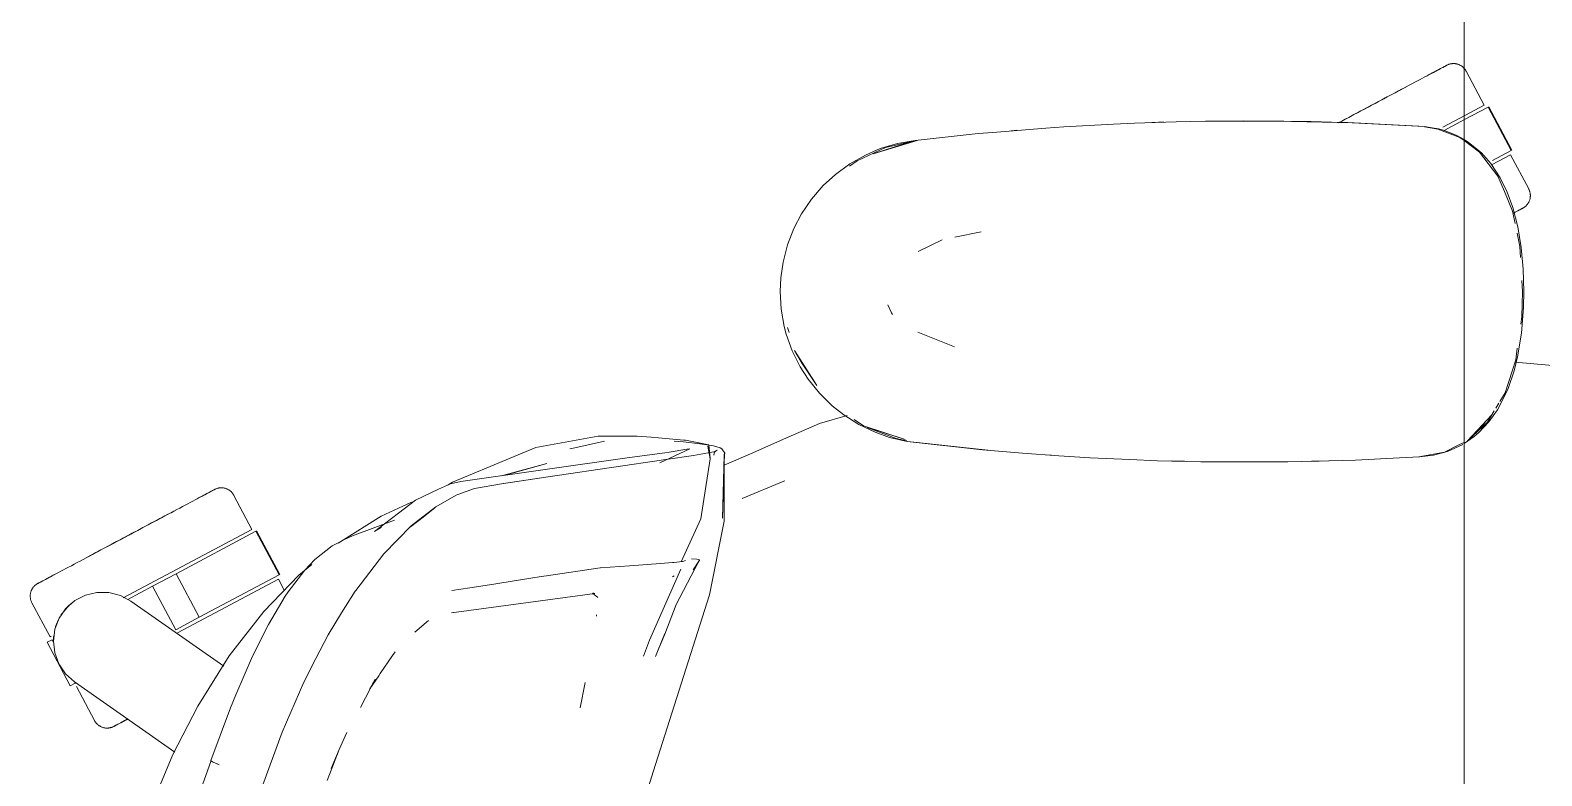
# Model space of a CAD drawing. Header units: millimetres. Extents: x 155927 to 326028, y -36033 to 97293.
# Drawn here: x 185319.3 to 185748.8, y 11589.8 to 11801.7 of the extents above; entities that cross this region are included whole.
import ezdxf

# ---------------------------------------------------------------- set-up
doc = ezdxf.new("R2010")
doc.units = ezdxf.units.MM
doc.header["$MEASUREMENT"] = 0
doc.layers.add('G-IMPT', color=8, linetype='CONTINUOUS', lineweight=9)
doc.layers.add('I-FURN', color=8, linetype='CONTINUOUS', lineweight=9)

msp = doc.modelspace()

# ---------------------------------------------------------------- linework, layer by layer
at = {"layer": 'G-IMPT'}
for p, q in [((185607.87, 11773.86), (185592.81, 11772.62)), ((185599.68, 11773.21), (185598.01, 11773.04)), ((185607.87, 11773.86), (185612.95, 11774.19)), ((185612.95, 11774.19), (185627.09, 11775)), ((185633.12, 11775.25), (185627.09, 11775)), ((185633.12, 11775.25), (185644.88, 11775.64)), ((185638, 11775.39), (185639.94, 11775.5)), ((185639.94, 11775.5), (185641.43, 11775.52)), ((185653.29, 11775.81), (185644.88, 11775.64)), ((185653.29, 11775.81), (185664.09, 11775.9)), ((185653.29, 11775.81), (185673.48, 11775.85)), ((185653.29, 11775.81), (185683.31, 11775.69)), ((185683.31, 11775.69), (185664.09, 11775.9)), ((185673.48, 11775.85), (185683.31, 11775.69)), ((185673.48, 11775.85), (185694.88, 11775.35)), ((185673.48, 11775.85), (185693.67, 11775.39)), ((185673.48, 11775.81), (185675.52, 11775.83)), ((185675.52, 11775.83), (185677.43, 11775.76)), ((185683.31, 11775.69), (185694.88, 11775.35)), ((185694.88, 11775.35), (185693.67, 11775.39)), ((185693.67, 11775.39), (185715.45, 11774.3)), ((185693.67, 11775.39), (185713.84, 11774.41)), ((185694.88, 11775.35), (185715.45, 11774.3)), ((185715.45, 11774.3), (185713.84, 11774.41)), ((185715.45, 11774.3), (185717.1, 11774.05)), ((185719.31, 11773.58), (185715.47, 11774.17)), ((185719.49, 11773.6), (185717.1, 11774.05)), ((185719.31, 11773.58), (185725.51, 11771.17)), ((185719.49, 11773.6), (185720.84, 11773.24)), ((185724.48, 11771.84), (185720.84, 11773.24)), ((185571.27, 11770.36), (185558.8, 11766.53)), ((185558.8, 11766.53), (185567.95, 11769.45)), ((185560.85, 11768), (185565.71, 11769.47)), ((185562.3, 11768.32), (185570.7, 11770.24)), ((185570.75, 11770.36), (185565.71, 11769.47)), ((185571.27, 11770.36), (185567.95, 11769.45)), ((185588.68, 11772.27), (185570.75, 11770.36)), ((185592.81, 11772.62), (185588.68, 11772.27)), ((185724.48, 11771.84), (185726.72, 11770.57)), ((185725.51, 11771.17), (185726.72, 11770.28)), ((185726.72, 11770.57), (185727.91, 11769.88)), ((185726.72, 11770.28), (185731.13, 11767.01)), ((185727.91, 11769.88), (185731.65, 11766.81)), ((185552.12, 11762.99), (185554.23, 11764.58)), ((185556.61, 11766.19), (185552.17, 11763.68)), ((185562.3, 11768.32), (185554.23, 11764.58)), ((185556.61, 11766.19), (185560.85, 11768)), ((185731.13, 11767.01), (185736.35, 11760.22)), ((185734.32, 11763.77), (185731.65, 11766.81)), ((185548.08, 11760.68), (185544.65, 11757.52)), ((185548.08, 11760.68), (185552.17, 11763.68)), ((185736.97, 11759.72), (185734.32, 11763.77)), ((185736.35, 11760.22), (185738.19, 11755.82)), ((185541.32, 11753.68), (185544.65, 11757.52)), ((185736.97, 11759.72), (185738.96, 11755.65)), ((185538.49, 11749.52), (185541.32, 11753.68)), ((185740.52, 11750.2), (185738.19, 11755.82)), ((185740.54, 11751.31), (185738.96, 11755.65)), ((185538.49, 11749.52), (185536.3, 11745.35)), ((185740.52, 11750.2), (185741.23, 11746.74)), ((185740.54, 11751.31), (185741.97, 11745.83)), ((185536.3, 11745.35), (185534.47, 11740.64)), ((185589.47, 11744.4), (185582.03, 11742.82)), ((185741.79, 11743.99), (185742.56, 11740.24)), ((185742.97, 11739.9), (185741.97, 11745.83)), ((185533.21, 11735.77), (185534.47, 11740.64)), ((185571.64, 11738.79), (185578.42, 11742.06)), ((185742.56, 11740.24), (185742.75, 11737.03)), ((185742.97, 11739.9), (185743.54, 11733.75)), ((185533.21, 11735.77), (185532.56, 11731.26)), ((185532.39, 11727.41), (185532.56, 11731.26)), ((185743.15, 11730.52), (185743.34, 11727.41)), ((185743.72, 11727.41), (185743.54, 11733.75)), ((185532.39, 11727.41), (185532.69, 11722.37)), ((185743.11, 11720.25), (185743.34, 11727.41)), ((185743.63, 11722.91), (185743.72, 11727.41)), ((185532.69, 11722.37), (185533.56, 11717.42)), ((185563, 11723.59), (185564.02, 11721.36)), ((185743.63, 11722.91), (185743.05, 11715.59)), ((185533.56, 11717.42), (185534.13, 11715.3)), ((185564.02, 11721.36), (185564.32, 11720.91)), ((185743.11, 11720.25), (185742.81, 11718.08)), ((185535.84, 11710.52), (185534.13, 11715.3)), ((185534.93, 11715.73), (185534.5, 11717.15)), ((185581.97, 11711.69), (185571.54, 11715.84)), ((185741.94, 11708.83), (185743.05, 11715.59)), ((185535.84, 11710.52), (185538.08, 11706.01)), ((185536.49, 11710.62), (185538.65, 11706.94)), ((185536.49, 11710.62), (185542.81, 11700.67)), ((185740.96, 11704.9), (185741.94, 11708.83)), ((185741.85, 11711.28), (185741.39, 11707.99)), ((185538.08, 11706.01), (185540.35, 11702.47)), ((185538.65, 11706.94), (185542.81, 11700.67)), ((185741.39, 11707.99), (185738.36, 11698.6)), ((185740.96, 11704.9), (185739.22, 11699.82)), ((185741.25, 11707.37), (185757.13, 11705.92)), ((185543.54, 11698.49), (185540.35, 11702.47)), ((185543.54, 11698.49), (185547.14, 11694.94)), ((185738.36, 11698.6), (185736.89, 11696.14)), ((185739.22, 11699.82), (185737.01, 11695.18)), ((185543.61, 11689.88), (185551.44, 11692.13)), ((185547.14, 11694.94), (185550.45, 11692.32)), ((185554.77, 11689.59), (185550.45, 11692.32)), ((185734.59, 11692.38), (185727.69, 11684.99)), ((185734.59, 11692.38), (185733.31, 11690.91)), ((185735.28, 11693.45), (185733.39, 11690.29)), ((185733.76, 11690.35), (185736.21, 11693.8)), ((185736.61, 11695.68), (185735.75, 11694.24)), ((185737.01, 11695.18), (185736.21, 11693.8)), ((185543.61, 11689.88), (185532.49, 11685.02)), ((185556.1, 11689.2), (185553.45, 11690.99)), ((185554.77, 11689.59), (185559.36, 11687.4)), ((185556.1, 11689.2), (185558.8, 11688.29)), ((185556.1, 11689.2), (185567.95, 11685.38)), ((185565.32, 11685.59), (185557.14, 11688.79)), ((185558.8, 11688.29), (185567.95, 11685.38)), ((185559.36, 11687.4), (185563.49, 11685.95)), ((185733.39, 11690.29), (185727.69, 11684.99)), ((185727.69, 11684.99), (185730.1, 11687.22)), ((185730.9, 11687.3), (185729.58, 11686.17)), ((185732.68, 11690.19), (185730.1, 11687.22)), ((185730.9, 11687.3), (185733.76, 11690.35)), ((185462.93, 11683.05), (185459.07, 11681.46)), ((185480.63, 11686.29), (185462.93, 11683.05)), ((185473.18, 11682.83), (185472.61, 11682.68)), ((185482.49, 11684.88), (185473.18, 11682.83)), ((185480.63, 11686.29), (185487.59, 11686.31)), ((185491.76, 11686.32), (185487.59, 11686.31)), ((185495.72, 11685.97), (185491.76, 11686.32)), ((185495.72, 11685.97), (185505.04, 11685.17)), ((185504.88, 11684.65), (185502.28, 11684.86)), ((185504.88, 11684.65), (185509.56, 11684.13)), ((185505.04, 11685.17), (185505.51, 11685.13)), ((185509.76, 11684.32), (185505.51, 11685.13)), ((185510.18, 11684.06), (185509.56, 11684.13)), ((185509.76, 11684.32), (185512.09, 11683.87)), ((185510.18, 11684.06), (185513.45, 11683.52)), ((185511.85, 11683.46), (185512.47, 11679.92)), ((185511.85, 11683.46), (185512.54, 11679.88)), ((185512.47, 11679.92), (185512.09, 11683.87)), ((185513.45, 11683.52), (185515.32, 11682.97)), ((185515.85, 11682.65), (185515.32, 11682.97)), ((185532.49, 11685.02), (185524.66, 11681.6)), ((185568.45, 11684.8), (185563.49, 11685.95)), ((185568.37, 11685.01), (185565.32, 11685.59)), ((185568.45, 11684.8), (185591.4, 11682.34)), ((185568.45, 11684.8), (185571.27, 11684.46)), ((185568.45, 11684.8), (185589.89, 11682.44)), ((185591.4, 11682.34), (185571.27, 11684.46)), ((185725.45, 11683.89), (185721.19, 11681.78)), ((185726.36, 11683.97), (185722.03, 11681.98)), ((185725.45, 11683.89), (185726.72, 11684.51)), ((185726.72, 11684.21), (185729.58, 11686.17)), ((185439.25, 11673.27), (185455.71, 11680.07)), ((185488.9, 11680.1), (185441.69, 11673.43)), ((185466.11, 11678.56), (185453.16, 11675.05)), ((185466.11, 11678.56), (185454.22, 11675.2)), ((185455.71, 11680.07), (185459.07, 11681.46)), ((185468.99, 11675.16), (185499.87, 11679.71)), ((185488.9, 11680.1), (185499.57, 11681.54)), ((185498.19, 11678.67), (185506.75, 11682.73)), ((185500.87, 11681.76), (185499.57, 11681.54)), ((185499.87, 11679.71), (185507.72, 11680.83)), ((185505.89, 11682.59), (185500.87, 11681.76)), ((185506.75, 11682.73), (185505.89, 11682.59)), ((185513.99, 11681.93), (185507.72, 11680.83)), ((185509.82, 11662.84), (185512.54, 11679.88)), ((185513.37, 11681.77), (185514.47, 11682.32)), ((185513.37, 11681.77), (185513.99, 11681.93)), ((185513.64, 11681.39), (185513.57, 11680.89)), ((185513.64, 11681.39), (185513.96, 11681.93)), ((185513.96, 11681.93), (185514.47, 11682.32)), ((185515.85, 11682.65), (185516.23, 11682.16)), ((185516.01, 11663.02), (185516.59, 11681.47)), ((185516.01, 11663.02), (185516.49, 11681)), ((185516.62, 11681.58), (185516.23, 11682.16)), ((185516.62, 11681.58), (185516.43, 11680.72)), ((185516.43, 11680.72), (185516.46, 11680.83)), ((185516.45, 11662.13), (185516.49, 11681)), ((185516.49, 11681), (185516.46, 11680.83)), ((185524.66, 11681.6), (185516.49, 11678.03)), ((185516.59, 11681.47), (185516.49, 11681)), ((185589.89, 11682.44), (185601.28, 11681.46)), ((185611.57, 11680.73), (185601.28, 11681.46)), ((185609.53, 11680.87), (185608.11, 11681)), ((185611.57, 11680.73), (185620.44, 11680.17)), ((185631.75, 11679.63), (185620.44, 11680.17)), ((185631.75, 11679.63), (185639.63, 11679.33)), ((185651.93, 11679.04), (185639.63, 11679.33)), ((185643.5, 11679.25), (185645.16, 11679.18)), ((185645.16, 11679.18), (185647.29, 11679.18)), ((185651.93, 11679.04), (185657.4, 11678.97)), ((185672.12, 11678.96), (185657.4, 11678.97)), ((185676.63, 11679.01), (185672.12, 11678.96)), ((185676.63, 11679.01), (185692.3, 11679.39)), ((185683.35, 11679.19), (185685.57, 11679.19)), ((185688.25, 11679.31), (185686.14, 11679.21)), ((185692.3, 11679.39), (185695.84, 11679.51)), ((185708.4, 11680.13), (185695.84, 11679.51)), ((185708.4, 11680.13), (185714.07, 11680.41)), ((185721.19, 11681.78), (185713.84, 11680.41)), ((185714.07, 11680.41), (185718.08, 11680.91)), ((185718.08, 11680.91), (185722.03, 11681.98)), ((185468.39, 11675.06), (185453.23, 11672.77)), ((185468.99, 11675.16), (185453.8, 11672.83)), ((185468.39, 11675.06), (185453.8, 11672.83)), ((185428.76, 11668.15), (185435.33, 11671.22)), ((185435.33, 11671.22), (185438.7, 11672.78)), ((185438.08, 11672.5), (185439.25, 11673.27)), ((185441.69, 11673.43), (185438.7, 11672.78)), ((185440.77, 11669.71), (185445.56, 11671.47)), ((185445.56, 11671.47), (185453.23, 11672.77)), ((185521.59, 11668.57), (185533.45, 11673.49)), ((185533.72, 11673.6), (185533.45, 11673.49)), ((185417.11, 11659.24), (185428.76, 11668.15)), ((185418.99, 11663.53), (185427.62, 11667.51)), ((185434.28, 11665.89), (185427.33, 11660.49)), ((185427.54, 11660.79), (185434.51, 11666.21)), ((185434.28, 11665.89), (185430.91, 11663.3)), ((185434.51, 11666.21), (185440.34, 11669.5)), ((185440.77, 11669.71), (185440.34, 11669.5)), ((185407.55, 11656.4), (185418.99, 11663.53)), ((185422.76, 11662.47), (185410.85, 11657.96)), ((185427.33, 11660.49), (185430.91, 11663.3)), ((185509.82, 11662.84), (185504.24, 11650.54)), ((185512.26, 11641.18), (185516.45, 11662.13)), ((185408.63, 11656.89), (185410.85, 11657.96)), ((185417.11, 11659.24), (185419.06, 11660.35)), ((185427.54, 11660.79), (185419.81, 11652.89)), ((185405.05, 11655.1), (185400.19, 11651.23)), ((185406.19, 11655.71), (185405.05, 11655.1)), ((185406.19, 11655.71), (185408.63, 11656.89)), ((185407.55, 11656.4), (185406.78, 11655.9)), ((185419.81, 11652.89), (185411.79, 11642.46)), ((185399.3, 11649.79), (185395.62, 11646.79)), ((185397.29, 11648.21), (185400.19, 11651.23)), ((185481.24, 11648.85), (185466.02, 11646.64)), ((185481.24, 11648.85), (185481.32, 11648.86)), ((185481.32, 11648.86), (185489.56, 11649.48)), ((185498.4, 11650.11), (185489.56, 11649.48)), ((185495.28, 11628.36), (185504.2, 11648.51)), ((185498.4, 11650.11), (185501.81, 11650.37)), ((185502.18, 11650.41), (185501.81, 11650.37)), ((185502.18, 11650.41), (185504.64, 11650.69)), ((185502.83, 11638.46), (185508.11, 11648.57)), ((185504.64, 11650.69), (185504.71, 11650.72)), ((185505.48, 11650.99), (185504.71, 11650.72)), ((185507.22, 11651.47), (185508.74, 11651.3)), ((185509.46, 11651.03), (185507.62, 11648.32)), ((185509.46, 11651.03), (185508.11, 11648.57)), ((185508.74, 11651.3), (185509.43, 11651.16)), ((185509.43, 11651.16), (185509.46, 11651.03)), ((185509.46, 11651.03), (185509.49, 11650.86)), ((185395.62, 11646.79), (185385.67, 11636.5)), ((185397.29, 11648.21), (185392.58, 11642.08)), ((185444.2, 11643.21), (185451.04, 11644.27)), ((185451.04, 11644.27), (185452.7, 11644.53)), ((185464.47, 11646.4), (185452.7, 11644.53)), ((185466.02, 11646.64), (185464.47, 11646.4)), ((185501.83, 11646.35), (185502.26, 11646.62)), ((185386.98, 11632.79), (185391.72, 11640.79)), ((185392.58, 11642.08), (185391.72, 11640.79)), ((185407.74, 11636.1), (185411.62, 11642.2)), ((185411.79, 11642.46), (185411.62, 11642.2)), ((185444.2, 11643.21), (185439.13, 11642.46)), ((185452.39, 11637.85), (185479.72, 11641.59)), ((185480.58, 11640.47), (185479.02, 11641.72)), ((185479.23, 11641.68), (185479.46, 11641.64)), ((185479.72, 11641.59), (185479.46, 11641.64)), ((185496.27, 11590.94), (185512.26, 11641.18)), ((185375.86, 11623.89), (185385.67, 11636.5)), ((185407.74, 11636.1), (185403.97, 11629.87)), ((185452.39, 11637.85), (185439.03, 11636.07)), ((185439.03, 11636.07), (185439.51, 11636.22)), ((185502.83, 11638.46), (185499.58, 11629.99)), ((185382.46, 11623.74), (185386.98, 11632.79)), ((185382.46, 11623.74), (185386.68, 11632.19)), ((185382.68, 11624.18), (185386.98, 11632.79)), ((185386.98, 11632.79), (185386.68, 11632.19)), ((185428.54, 11630.57), (185432.44, 11633.91)), ((185480.22, 11635.52), (185480.18, 11635.18)), ((185400.4, 11623.08), (185403.97, 11629.87)), ((185493.54, 11623.77), (185495.28, 11628.36)), ((185497.56, 11625.09), (185499.58, 11630.2)), ((185499.58, 11629.99), (185497.56, 11625.09)), ((185499.58, 11630.2), (185498.19, 11626.69)), ((185375.86, 11623.89), (185366.89, 11609.6)), ((185382.46, 11623.74), (185377.68, 11612.78)), ((185382.68, 11624.18), (185382.46, 11623.74)), ((185400.4, 11623.08), (185397.01, 11616.36)), ((185418.77, 11618.81), (185422.26, 11623.94)), ((185422.26, 11623.94), (185423.01, 11625.04)), ((185497.56, 11625.09), (185497, 11623.68)), ((185418.37, 11618.23), (185418.77, 11618.81)), ((185390.83, 11602.13), (185397.01, 11616.36)), ((185413.13, 11609.14), (185417.32, 11617.25)), ((185415.82, 11614.47), (185418.37, 11618.23)), ((185415.82, 11614.47), (185417.32, 11617.25)), ((185475.55, 11609.05), (185476.96, 11616.3)), ((185377.68, 11612.78), (185376.2, 11609.1)), ((185366.89, 11609.6), (185359.79, 11595.82)), ((185376.2, 11609.1), (185370.63, 11594.14)), ((185390.83, 11602.13), (185385.37, 11587.25)), ((185409.26, 11602.1), (185407.07, 11597.25)), ((185407.07, 11597.25), (185404.34, 11590.17)), ((185407.07, 11597.25), (185404.76, 11591.81)), ((185352.28, 11577.85), (185359.79, 11595.82)), ((185370.67, 11594.14), (185368.26, 11587.21)), ((185370.63, 11594.14), (185370.67, 11594.01)), ((185370.67, 11594.01), (185370.67, 11594.14)), ((185370.67, 11594.01), (185371.07, 11593.74)), ((185370.67, 11594.01), (185370.68, 11593.96)), ((185371.07, 11593.74), (185370.68, 11593.96)), ((185371.9, 11593.36), (185371.07, 11593.74)), ((185371.25, 11593.63), (185371.07, 11593.74)), ((185371.9, 11593.36), (185371.25, 11593.63)), ((185371.9, 11593.36), (185372.96, 11592.93)), ((185371.9, 11593.36), (185372.36, 11593.16)), ((185372.96, 11592.93), (185372.36, 11593.16)), ((185403.68, 11588.44), (185404.34, 11590.17)), ((185496.27, 11590.94), (185487.08, 11560.96))]:
    msp.add_line(p, q, dxfattribs=at)
at = {"layer": 'I-FURN'}
for p, q in [((185726.72, 12089.61), (185726.72, 10689.61)), ((185726.72, 10689.61), (185726.72, 12089.61)), ((185718.99, 11790.2), (185718.51, 11789.94)), ((185718.73, 11790.06), (185719.2, 11790.31)), ((185719.44, 11790.44), (185718.99, 11790.2)), ((185719.2, 11790.31), (185719.63, 11790.54)), ((185719.85, 11790.66), (185719.44, 11790.44)), ((185719.63, 11790.54), (185720.02, 11790.75)), ((185720.22, 11790.85), (185719.85, 11790.66)), ((185720.02, 11790.75), (185720.38, 11790.94)), ((185720.55, 11791.03), (185720.22, 11790.85)), ((185720.38, 11790.94), (185720.69, 11791.11)), ((185720.85, 11791.19), (185720.55, 11791.03)), ((185720.69, 11791.11), (185720.97, 11791.26)), ((185721.11, 11791.33), (185720.85, 11791.19)), ((185720.97, 11791.26), (185721.21, 11791.38)), ((185721.33, 11791.44), (185721.11, 11791.33)), ((185721.21, 11791.38), (185721.42, 11791.49)), ((185721.51, 11791.54), (185721.33, 11791.44)), ((185721.42, 11791.49), (185721.58, 11791.58)), ((185721.65, 11791.61), (185721.51, 11791.54)), ((185721.58, 11791.58), (185721.7, 11791.64)), ((185721.75, 11791.67), (185721.65, 11791.61)), ((185721.7, 11791.64), (185721.78, 11791.69)), ((185721.81, 11791.7), (185721.75, 11791.67)), ((185721.78, 11791.69), (185721.82, 11791.71)), ((185721.83, 11791.71), (185721.81, 11791.7)), ((185721.82, 11791.71), (185721.83, 11791.71)), ((185721.83, 11791.71), (185721.97, 11791.78)), ((185721.97, 11791.78), (185722.12, 11791.85)), ((185722.12, 11791.85), (185722.27, 11791.91)), ((185722.27, 11791.91), (185722.42, 11791.97)), ((185722.42, 11791.97), (185722.57, 11792.02)), ((185722.57, 11792.02), (185722.73, 11792.06)), ((185722.73, 11792.06), (185722.89, 11792.09)), ((185722.89, 11792.09), (185723.05, 11792.13)), ((185723.05, 11792.13), (185723.2, 11792.15)), ((185723.2, 11792.15), (185723.36, 11792.17)), ((185723.36, 11792.17), (185723.53, 11792.18)), ((185723.53, 11792.18), (185723.69, 11792.18)), ((185723.69, 11792.18), (185723.85, 11792.18)), ((185723.85, 11792.18), (185724.01, 11792.17)), ((185724.01, 11792.17), (185724.17, 11792.16)), ((185724.17, 11792.16), (185724.33, 11792.14)), ((185724.33, 11792.14), (185724.49, 11792.11)), ((185724.49, 11792.11), (185724.65, 11792.08)), ((185724.65, 11792.08), (185724.8, 11792.03)), ((185724.8, 11792.03), (185724.96, 11791.99)), ((185724.96, 11791.99), (185725.11, 11791.94)), ((185725.11, 11791.94), (185725.26, 11791.88)), ((185725.26, 11791.88), (185725.41, 11791.81)), ((185725.41, 11791.81), (185725.55, 11791.74)), ((185725.55, 11791.74), (185725.69, 11791.67)), ((185725.69, 11791.67), (185725.83, 11791.59)), ((185725.83, 11791.59), (185725.97, 11791.5)), ((185725.97, 11791.5), (185726.1, 11791.41)), ((185726.1, 11791.41), (185726.23, 11791.31)), ((185726.23, 11791.31), (185726.35, 11791.21)), ((185726.35, 11791.21), (185726.47, 11791.1)), ((185726.47, 11791.1), (185726.59, 11790.99)), ((185726.59, 11790.99), (185726.7, 11790.87)), ((185726.7, 11790.87), (185726.81, 11790.75)), ((185726.81, 11790.75), (185726.91, 11790.62)), ((185726.91, 11790.62), (185727, 11790.49)), ((185727, 11790.49), (185727.09, 11790.36)), ((185727.09, 11790.36), (185727.18, 11790.22)), ((185727.18, 11790.22), (185727.26, 11790.08)), ((185711.11, 11786.01), (185710.27, 11785.57)), ((185711.92, 11786.44), (185711.11, 11786.01)), ((185712.71, 11786.86), (185711.92, 11786.44)), ((185713.47, 11787.27), (185712.71, 11786.86)), ((185714.21, 11787.66), (185713.47, 11787.27)), ((185714.91, 11788.03), (185714.21, 11787.66)), ((185715.59, 11788.39), (185714.91, 11788.03)), ((185716.24, 11788.74), (185715.59, 11788.39)), ((185716.85, 11789.07), (185716.24, 11788.74)), ((185717.44, 11789.38), (185716.85, 11789.07)), ((185717.13, 11789.21), (185717.7, 11789.51)), ((185717.99, 11789.67), (185717.44, 11789.38)), ((185717.7, 11789.51), (185718.23, 11789.8)), ((185718.51, 11789.94), (185717.99, 11789.67)), ((185718.23, 11789.8), (185718.73, 11790.06)), ((185727.26, 11790.08), (185727.28, 11790.04)), ((185732.43, 11780.36), (185727.28, 11790.04)), ((185702.93, 11781.66), (185701.95, 11781.14)), ((185702.4, 11781.38), (185703.38, 11781.9)), ((185703.9, 11782.18), (185702.93, 11781.66)), ((185703.38, 11781.9), (185704.34, 11782.41)), ((185704.86, 11782.69), (185703.9, 11782.18)), ((185704.34, 11782.41), (185705.29, 11782.92)), ((185705.8, 11783.19), (185704.86, 11782.69)), ((185705.29, 11782.92), (185706.23, 11783.42)), ((185706.73, 11783.68), (185705.8, 11783.19)), ((185706.23, 11783.42), (185707.15, 11783.91)), ((185707.64, 11784.17), (185706.73, 11783.68)), ((185707.15, 11783.91), (185708.06, 11784.39)), ((185708.54, 11784.64), (185707.64, 11784.17)), ((185708.06, 11784.39), (185708.95, 11784.86)), ((185709.42, 11785.11), (185708.54, 11784.64)), ((185708.95, 11784.86), (185709.81, 11785.32)), ((185710.27, 11785.57), (185709.42, 11785.11)), ((185709.81, 11785.32), (185710.66, 11785.77)), ((185694.95, 11777.42), (185693.95, 11776.89)), ((185694.41, 11777.13), (185695.42, 11777.67)), ((185695.96, 11777.95), (185694.95, 11777.42)), ((185695.42, 11777.67), (185696.42, 11778.2)), ((185696.96, 11778.49), (185695.96, 11777.95)), ((185696.42, 11778.2), (185697.43, 11778.74)), ((185697.97, 11779.02), (185696.96, 11778.49)), ((185697.43, 11778.74), (185698.43, 11779.27)), ((185698.97, 11779.56), (185697.97, 11779.02)), ((185698.43, 11779.27), (185699.43, 11779.8)), ((185699.97, 11780.09), (185698.97, 11779.56)), ((185699.43, 11779.8), (185700.43, 11780.33)), ((185700.96, 11780.62), (185699.97, 11780.09)), ((185700.43, 11780.33), (185701.42, 11780.86)), ((185701.95, 11781.14), (185700.96, 11780.62)), ((185701.42, 11780.86), (185702.4, 11781.38)), ((185727.14, 11777.55), (185720.66, 11774.1)), ((185726.86, 11776.26), (185733.55, 11779.82)), ((185732.43, 11780.36), (185727.14, 11777.55)), ((185733.55, 11779.82), (185740.13, 11767.46)), ((185740.3, 11767.55), (185733.72, 11779.91)), ((185691.96, 11775.83), (185690.98, 11775.31)), ((185691.43, 11775.55), (185692.42, 11776.07)), ((185692.96, 11776.36), (185691.96, 11775.83)), ((185692.42, 11776.07), (185693.41, 11776.6)), ((185693.95, 11776.89), (185692.96, 11776.36)), ((185693.41, 11776.6), (185694.41, 11777.13)), ((185721.05, 11773.17), (185726.86, 11776.26)), ((185739.94, 11766.23), (185734.75, 11763.47)), ((185740.13, 11767.46), (185734.83, 11764.65)), ((185745.09, 11756.55), (185739.94, 11766.23)), ((185745.09, 11756.55), (185745.16, 11756.4)), ((185745.16, 11756.4), (185745.23, 11756.26)), ((185745.23, 11756.26), (185745.29, 11756.11)), ((185745.29, 11756.11), (185745.35, 11755.95)), ((185745.35, 11755.95), (185745.4, 11755.8)), ((185744.13, 11751.57), (185744, 11751.47)), ((185744.25, 11751.68), (185744.13, 11751.57)), ((185744.37, 11751.79), (185744.25, 11751.68)), ((185744.48, 11751.9), (185744.37, 11751.79)), ((185744.59, 11752.02), (185744.48, 11751.9)), ((185744.69, 11752.15), (185744.59, 11752.02)), ((185744.79, 11752.27), (185744.69, 11752.15)), ((185744.88, 11752.41), (185744.79, 11752.27)), ((185744.97, 11752.54), (185744.88, 11752.41)), ((185745.05, 11752.68), (185744.97, 11752.54)), ((185745.12, 11752.82), (185745.05, 11752.68)), ((185745.19, 11752.97), (185745.12, 11752.82)), ((185745.26, 11753.12), (185745.19, 11752.97)), ((185745.32, 11753.27), (185745.26, 11753.12)), ((185745.37, 11753.42), (185745.32, 11753.27)), ((185745.42, 11753.57), (185745.37, 11753.42)), ((185745.4, 11755.8), (185745.44, 11755.65)), ((185745.46, 11753.73), (185745.42, 11753.57)), ((185745.44, 11755.65), (185745.48, 11755.49)), ((185745.49, 11753.89), (185745.46, 11753.73)), ((185745.48, 11755.49), (185745.51, 11755.33)), ((185745.52, 11754.05), (185745.49, 11753.89)), ((185745.51, 11755.33), (185745.53, 11755.17)), ((185745.54, 11754.21), (185745.52, 11754.05)), ((185745.53, 11755.17), (185745.55, 11755.01)), ((185745.55, 11754.37), (185745.54, 11754.21)), ((185745.55, 11755.01), (185745.56, 11754.85)), ((185745.56, 11754.53), (185745.55, 11754.37)), ((185745.56, 11754.85), (185745.56, 11754.69)), ((185745.56, 11754.69), (185745.56, 11754.53)), ((185740.79, 11749.7), (185741.22, 11749.92)), ((185741.44, 11750.04), (185741.03, 11749.82)), ((185741.22, 11749.92), (185741.62, 11750.13)), ((185741.81, 11750.24), (185741.44, 11750.04)), ((185741.62, 11750.13), (185741.97, 11750.32)), ((185742.15, 11750.42), (185741.81, 11750.24)), ((185741.97, 11750.32), (185742.29, 11750.49)), ((185742.45, 11750.57), (185742.15, 11750.42)), ((185742.29, 11750.49), (185742.57, 11750.64)), ((185742.7, 11750.71), (185742.45, 11750.57)), ((185742.57, 11750.64), (185742.81, 11750.77)), ((185742.92, 11750.83), (185742.7, 11750.71)), ((185742.81, 11750.77), (185743.01, 11750.88)), ((185743.1, 11750.92), (185742.92, 11750.83)), ((185743.01, 11750.88), (185743.17, 11750.96)), ((185743.24, 11751), (185743.1, 11750.92)), ((185743.17, 11750.96), (185743.3, 11751.03)), ((185743.34, 11751.05), (185743.24, 11751)), ((185743.3, 11751.03), (185743.38, 11751.07)), ((185743.41, 11751.08), (185743.34, 11751.05)), ((185743.38, 11751.07), (185743.42, 11751.09)), ((185743.43, 11751.1), (185743.41, 11751.08)), ((185743.42, 11751.09), (185743.43, 11751.1)), ((185743.46, 11751.12), (185743.43, 11751.1)), ((185743.6, 11751.2), (185743.46, 11751.12)), ((185743.74, 11751.28), (185743.6, 11751.2)), ((185743.87, 11751.37), (185743.74, 11751.28)), ((185744, 11751.47), (185743.87, 11751.37)), ((185369.07, 11669.75), (185369.5, 11669.98)), ((185369.72, 11670.1), (185369.31, 11669.88)), ((185369.5, 11669.98), (185369.89, 11670.19)), ((185370.09, 11670.29), (185369.72, 11670.1)), ((185369.89, 11670.19), (185370.25, 11670.38)), ((185370.42, 11670.47), (185370.09, 11670.29)), ((185370.25, 11670.38), (185370.56, 11670.55)), ((185370.72, 11670.63), (185370.42, 11670.47)), ((185370.56, 11670.55), (185370.84, 11670.7)), ((185370.98, 11670.77), (185370.72, 11670.63)), ((185370.84, 11670.7), (185371.08, 11670.82)), ((185371.2, 11670.88), (185370.98, 11670.77)), ((185371.08, 11670.82), (185371.29, 11670.93)), ((185371.38, 11670.98), (185371.2, 11670.88)), ((185371.29, 11670.93), (185371.45, 11671.02)), ((185371.52, 11671.06), (185371.38, 11670.98)), ((185371.45, 11671.02), (185371.57, 11671.08)), ((185371.62, 11671.11), (185371.52, 11671.06)), ((185371.57, 11671.08), (185371.65, 11671.13)), ((185371.68, 11671.14), (185371.62, 11671.11)), ((185371.65, 11671.13), (185371.69, 11671.15)), ((185371.7, 11671.15), (185371.68, 11671.14)), ((185371.69, 11671.15), (185371.7, 11671.15)), ((185371.7, 11671.15), (185371.84, 11671.22)), ((185371.84, 11671.22), (185371.99, 11671.29)), ((185371.99, 11671.29), (185372.14, 11671.35)), ((185372.14, 11671.35), (185372.29, 11671.41)), ((185372.29, 11671.41), (185372.44, 11671.46)), ((185372.44, 11671.46), (185372.6, 11671.5)), ((185372.6, 11671.5), (185372.76, 11671.54)), ((185372.76, 11671.54), (185372.92, 11671.57)), ((185372.92, 11671.57), (185373.07, 11671.59)), ((185373.07, 11671.59), (185373.23, 11671.61)), ((185373.23, 11671.61), (185373.4, 11671.62)), ((185373.4, 11671.62), (185373.56, 11671.62)), ((185373.56, 11671.62), (185373.72, 11671.62)), ((185373.72, 11671.62), (185373.88, 11671.61)), ((185373.88, 11671.61), (185374.04, 11671.6)), ((185374.04, 11671.6), (185374.2, 11671.58)), ((185374.2, 11671.58), (185374.36, 11671.55)), ((185374.36, 11671.55), (185374.52, 11671.52)), ((185374.52, 11671.52), (185374.67, 11671.48)), ((185374.67, 11671.48), (185374.83, 11671.43)), ((185374.83, 11671.43), (185374.98, 11671.38)), ((185374.98, 11671.38), (185375.13, 11671.32)), ((185375.13, 11671.32), (185375.28, 11671.25)), ((185375.28, 11671.25), (185375.42, 11671.18)), ((185375.42, 11671.18), (185375.56, 11671.11)), ((185375.56, 11671.11), (185375.7, 11671.03)), ((185375.7, 11671.03), (185375.84, 11670.94)), ((185375.84, 11670.94), (185375.97, 11670.85)), ((185375.97, 11670.85), (185376.1, 11670.75)), ((185376.1, 11670.75), (185376.22, 11670.65)), ((185376.22, 11670.65), (185376.34, 11670.54)), ((185376.34, 11670.54), (185376.46, 11670.43)), ((185376.46, 11670.43), (185376.57, 11670.31)), ((185376.57, 11670.31), (185376.68, 11670.19)), ((185376.68, 11670.19), (185376.78, 11670.06)), ((185376.78, 11670.06), (185376.87, 11669.93)), ((185376.87, 11669.93), (185376.96, 11669.8)), ((185361.79, 11665.88), (185360.98, 11665.45)), ((185362.58, 11666.3), (185361.79, 11665.88)), ((185363.34, 11666.71), (185362.58, 11666.3)), ((185364.08, 11667.1), (185363.34, 11666.71)), ((185364.78, 11667.47), (185364.08, 11667.1)), ((185365.46, 11667.83), (185364.78, 11667.47)), ((185366.11, 11668.18), (185365.46, 11667.83)), ((185366.72, 11668.51), (185366.11, 11668.18)), ((185367.31, 11668.82), (185366.72, 11668.51)), ((185367, 11668.65), (185367.57, 11668.95)), ((185367.86, 11669.11), (185367.31, 11668.82)), ((185367.57, 11668.95), (185368.1, 11669.24)), ((185368.38, 11669.38), (185367.86, 11669.11)), ((185368.1, 11669.24), (185368.6, 11669.5)), ((185368.86, 11669.64), (185368.38, 11669.38)), ((185368.6, 11669.5), (185369.07, 11669.75)), ((185369.31, 11669.88), (185368.86, 11669.64)), ((185376.96, 11669.8), (185377.05, 11669.66)), ((185377.05, 11669.66), (185377.13, 11669.52)), ((185377.13, 11669.52), (185377.15, 11669.48)), ((185382.3, 11659.8), (185377.15, 11669.48)), ((185352.27, 11660.82), (185353.25, 11661.34)), ((185353.77, 11661.62), (185352.8, 11661.1)), ((185353.25, 11661.34), (185354.21, 11661.85)), ((185354.73, 11662.13), (185353.77, 11661.62)), ((185354.21, 11661.85), (185355.16, 11662.36)), ((185355.67, 11662.63), (185354.73, 11662.13)), ((185355.16, 11662.36), (185356.1, 11662.86)), ((185356.6, 11663.12), (185355.67, 11662.63)), ((185356.1, 11662.86), (185357.02, 11663.35)), ((185357.51, 11663.61), (185356.6, 11663.12)), ((185357.02, 11663.35), (185357.93, 11663.83)), ((185358.41, 11664.09), (185357.51, 11663.61)), ((185357.93, 11663.83), (185358.82, 11664.3)), ((185359.29, 11664.55), (185358.41, 11664.09)), ((185358.82, 11664.3), (185359.68, 11664.76)), ((185360.14, 11665.01), (185359.29, 11664.55)), ((185359.68, 11664.76), (185360.53, 11665.21)), ((185360.98, 11665.45), (185360.14, 11665.01)), ((185344.28, 11656.57), (185345.29, 11657.11)), ((185345.83, 11657.4), (185344.82, 11656.86)), ((185345.29, 11657.11), (185346.29, 11657.64)), ((185382.3, 11659.8), (185345.69, 11640.34)), ((185346.83, 11657.93), (185345.83, 11657.4)), ((185346.29, 11657.64), (185347.3, 11658.18)), ((185347.84, 11658.46), (185346.83, 11657.93)), ((185347.3, 11658.18), (185348.3, 11658.71)), ((185348.84, 11659), (185347.84, 11658.46)), ((185348.3, 11658.71), (185349.3, 11659.24)), ((185349.84, 11659.53), (185348.84, 11659)), ((185349.3, 11659.24), (185350.3, 11659.77)), ((185350.83, 11660.06), (185349.84, 11659.53)), ((185350.3, 11659.77), (185351.29, 11660.3)), ((185351.82, 11660.58), (185350.83, 11660.06)), ((185351.29, 11660.3), (185352.27, 11660.82)), ((185352.8, 11661.1), (185351.82, 11660.58)), ((185360.71, 11647.19), (185383.42, 11659.26)), ((185383.42, 11659.26), (185390, 11646.9)), ((185390.17, 11646.99), (185383.59, 11659.35)), ((185336.52, 11652.45), (185337.45, 11652.94)), ((185337.96, 11653.21), (185337.02, 11652.71)), ((185337.45, 11652.94), (185338.4, 11653.44)), ((185338.91, 11653.72), (185337.96, 11653.21)), ((185338.4, 11653.44), (185339.36, 11653.95)), ((185339.88, 11654.23), (185338.91, 11653.72)), ((185339.36, 11653.95), (185340.32, 11654.47)), ((185340.85, 11654.75), (185339.88, 11654.23)), ((185340.32, 11654.47), (185341.3, 11654.99)), ((185341.83, 11655.27), (185340.85, 11654.75)), ((185341.3, 11654.99), (185342.29, 11655.51)), ((185342.83, 11655.8), (185341.83, 11655.27)), ((185342.29, 11655.51), (185343.28, 11656.04)), ((185343.82, 11656.33), (185342.83, 11655.8)), ((185343.28, 11656.04), (185344.28, 11656.57)), ((185344.82, 11656.86), (185343.82, 11656.33)), ((185329.44, 11648.68), (185328.72, 11648.3)), ((185330.19, 11649.08), (185329.44, 11648.68)), ((185330.97, 11649.49), (185330.19, 11649.08)), ((185331.77, 11649.92), (185330.97, 11649.49)), ((185332.59, 11650.36), (185331.77, 11649.92)), ((185333.44, 11650.81), (185332.59, 11650.36)), ((185334.31, 11651.27), (185333.44, 11650.81)), ((185335.2, 11651.74), (185334.31, 11651.27)), ((185336.1, 11652.22), (185335.2, 11651.74)), ((185335.61, 11651.96), (185336.52, 11652.45)), ((185337.02, 11652.71), (185336.1, 11652.22)), ((185320.98, 11644.14), (185321.11, 11644.23)), ((185321.11, 11644.23), (185321.25, 11644.32)), ((185321.25, 11644.32), (185321.39, 11644.4)), ((185321.39, 11644.4), (185321.43, 11644.42)), ((185321.47, 11644.45), (185321.43, 11644.42)), ((185321.43, 11644.42), (185321.45, 11644.43)), ((185321.43, 11644.42), (185321.43, 11644.42)), ((185321.45, 11644.43), (185321.51, 11644.46)), ((185321.55, 11644.49), (185321.47, 11644.45)), ((185321.51, 11644.46), (185321.61, 11644.52)), ((185321.68, 11644.55), (185321.55, 11644.49)), ((185321.61, 11644.52), (185321.75, 11644.59)), ((185321.84, 11644.64), (185321.68, 11644.55)), ((185321.75, 11644.59), (185321.93, 11644.69)), ((185322.04, 11644.75), (185321.84, 11644.64)), ((185321.93, 11644.69), (185322.15, 11644.8)), ((185322.28, 11644.87), (185322.04, 11644.75)), ((185322.15, 11644.8), (185322.4, 11644.94)), ((185322.56, 11645.02), (185322.28, 11644.87)), ((185322.4, 11644.94), (185322.7, 11645.1)), ((185322.88, 11645.19), (185322.56, 11645.02)), ((185322.7, 11645.1), (185323.04, 11645.28)), ((185323.23, 11645.38), (185322.88, 11645.19)), ((185323.04, 11645.28), (185323.41, 11645.47)), ((185323.63, 11645.59), (185323.23, 11645.38)), ((185323.41, 11645.47), (185323.82, 11645.69)), ((185324.06, 11645.82), (185323.63, 11645.59)), ((185323.82, 11645.69), (185324.27, 11645.93)), ((185324.52, 11646.07), (185324.06, 11645.82)), ((185324.27, 11645.93), (185324.75, 11646.19)), ((185325.02, 11646.33), (185324.52, 11646.07)), ((185324.75, 11646.19), (185325.26, 11646.46)), ((185325.56, 11646.62), (185325.02, 11646.33)), ((185325.26, 11646.46), (185325.82, 11646.75)), ((185326.13, 11646.92), (185325.56, 11646.62)), ((185325.82, 11646.75), (185326.4, 11647.06)), ((185326.73, 11647.24), (185326.13, 11646.92)), ((185327.36, 11647.58), (185326.73, 11647.24)), ((185328.03, 11647.93), (185327.36, 11647.58)), ((185328.72, 11648.3), (185328.03, 11647.93)), ((185354.07, 11643.66), (185360.71, 11647.19)), ((185360.71, 11647.19), (185367.29, 11634.83)), ((185389.81, 11645.67), (185361.12, 11630.41)), ((185390, 11646.9), (185367.29, 11634.83)), ((185391.49, 11642.52), (185389.81, 11645.67)), ((185319.29, 11640.99), (185319.3, 11641.15)), ((185319.29, 11640.83), (185319.29, 11640.99)), ((185319.29, 11640.67), (185319.29, 11640.83)), ((185319.3, 11640.5), (185319.29, 11640.67)), ((185319.3, 11641.15), (185319.31, 11641.31)), ((185319.32, 11640.34), (185319.3, 11640.5)), ((185319.31, 11641.31), (185319.33, 11641.47)), ((185319.34, 11640.18), (185319.32, 11640.34)), ((185319.33, 11641.47), (185319.36, 11641.63)), ((185319.37, 11640.03), (185319.34, 11640.18)), ((185319.36, 11641.63), (185319.39, 11641.79)), ((185319.41, 11639.87), (185319.37, 11640.03)), ((185319.39, 11641.79), (185319.43, 11641.94)), ((185319.45, 11639.71), (185319.41, 11639.87)), ((185319.43, 11641.94), (185319.48, 11642.1)), ((185319.48, 11642.1), (185319.53, 11642.25)), ((185319.53, 11642.25), (185319.59, 11642.4)), ((185319.59, 11642.4), (185319.66, 11642.55)), ((185319.66, 11642.55), (185319.73, 11642.69)), ((185319.73, 11642.69), (185319.8, 11642.83)), ((185319.8, 11642.83), (185319.88, 11642.97)), ((185319.88, 11642.97), (185319.97, 11643.11)), ((185319.97, 11643.11), (185320.06, 11643.24)), ((185320.06, 11643.24), (185320.16, 11643.37)), ((185320.16, 11643.37), (185320.26, 11643.49)), ((185320.26, 11643.49), (185320.37, 11643.61)), ((185320.37, 11643.61), (185320.48, 11643.73)), ((185320.48, 11643.73), (185320.6, 11643.84)), ((185320.6, 11643.84), (185320.72, 11643.95)), ((185320.72, 11643.95), (185320.85, 11644.05)), ((185320.85, 11644.05), (185320.98, 11644.14)), ((185331.98, 11639.55), (185334.98, 11641.1)), ((185334.98, 11641.1), (185338.26, 11641.88)), ((185338.26, 11641.88), (185341.63, 11641.86)), ((185341.63, 11641.86), (185344.9, 11641.03)), ((185344.9, 11641.03), (185347.88, 11639.44)), ((185347.02, 11639.91), (185354.07, 11643.66)), ((185354.07, 11643.66), (185360.65, 11631.3)), ((185319.5, 11639.56), (185319.45, 11639.71)), ((185319.56, 11639.41), (185319.5, 11639.56)), ((185319.62, 11639.26), (185319.56, 11639.41)), ((185319.69, 11639.11), (185319.62, 11639.26)), ((185319.76, 11638.97), (185319.69, 11639.11)), ((185319.76, 11638.97), (185324.91, 11629.28)), ((185327.51, 11634.57), (185329.44, 11637.33)), ((185330.28, 11638.19), (185327.99, 11635.41)), ((185329.44, 11637.33), (185331.98, 11639.55)), ((185331.7, 11639.35), (185330.28, 11638.19)), ((185347.88, 11639.44), (185374.31, 11620.94)), ((185325.86, 11628.07), (185326.29, 11631.42)), ((185326.29, 11631.42), (185327.51, 11634.57)), ((185367.29, 11634.83), (185360.65, 11631.3)), ((185324.1, 11627.72), (185325.49, 11628.46)), ((185324.1, 11627.72), (185330.67, 11615.36)), ((185325.28, 11629.48), (185324.91, 11629.28)), ((185325.49, 11628.46), (185325.41, 11628.42)), ((185325.89, 11627.71), (185325.49, 11628.46)), ((185326.25, 11624.72), (185325.86, 11628.07)), ((185327.42, 11621.56), (185326.25, 11624.72)), ((185329.32, 11618.77), (185327.42, 11621.56)), ((185331.83, 11616.52), (185329.32, 11618.77)), ((185332.06, 11616.1), (185330.67, 11615.36)), ((185360.42, 11596.5), (185331.83, 11616.52)), ((185331.98, 11616.05), (185332.06, 11616.1)), ((185332.42, 11615.16), (185337.57, 11605.47)), ((185345.86, 11605.31), (185346.34, 11605.57)), ((185346.62, 11605.72), (185346.12, 11605.45)), ((185346.34, 11605.57), (185346.86, 11605.85)), ((185347.15, 11606), (185346.62, 11605.72)), ((185337.59, 11605.43), (185337.57, 11605.47)), ((185337.67, 11605.29), (185337.59, 11605.43)), ((185337.76, 11605.16), (185337.67, 11605.29)), ((185337.85, 11605.02), (185337.76, 11605.16)), ((185337.94, 11604.89), (185337.85, 11605.02)), ((185338.04, 11604.77), (185337.94, 11604.89)), ((185338.15, 11604.65), (185338.04, 11604.77)), ((185338.26, 11604.53), (185338.15, 11604.65)), ((185338.38, 11604.42), (185338.26, 11604.53)), ((185338.5, 11604.31), (185338.38, 11604.42)), ((185338.62, 11604.21), (185338.5, 11604.31)), ((185338.75, 11604.11), (185338.62, 11604.21)), ((185338.88, 11604.02), (185338.75, 11604.11)), ((185339.02, 11603.93), (185338.88, 11604.02)), ((185339.16, 11603.85), (185339.02, 11603.93)), ((185339.3, 11603.77), (185339.16, 11603.85)), ((185339.44, 11603.7), (185339.3, 11603.77)), ((185339.59, 11603.64), (185339.44, 11603.7)), ((185339.74, 11603.58), (185339.59, 11603.64)), ((185339.89, 11603.53), (185339.74, 11603.58)), ((185340.05, 11603.48), (185339.89, 11603.53)), ((185340.2, 11603.44), (185340.05, 11603.48)), ((185340.36, 11603.41), (185340.2, 11603.44)), ((185340.52, 11603.38), (185340.36, 11603.41)), ((185340.68, 11603.36), (185340.52, 11603.38)), ((185340.84, 11603.34), (185340.68, 11603.36)), ((185341, 11603.33), (185340.84, 11603.34)), ((185341.16, 11603.33), (185341, 11603.33)), ((185341.32, 11603.34), (185341.16, 11603.33)), ((185341.49, 11603.35), (185341.32, 11603.34)), ((185341.65, 11603.37), (185341.49, 11603.35)), ((185341.81, 11603.39), (185341.65, 11603.37)), ((185341.96, 11603.42), (185341.81, 11603.39)), ((185342.12, 11603.46), (185341.96, 11603.42)), ((185342.28, 11603.5), (185342.12, 11603.46)), ((185342.43, 11603.55), (185342.28, 11603.5)), ((185342.58, 11603.6), (185342.43, 11603.55)), ((185342.73, 11603.66), (185342.58, 11603.6)), ((185342.88, 11603.73), (185342.73, 11603.66)), ((185343.02, 11603.8), (185342.88, 11603.73)), ((185343.03, 11603.81), (185343.02, 11603.8)), ((185343.02, 11603.8), (185343.04, 11603.81)), ((185343.07, 11603.83), (185343.03, 11603.81)), ((185343.04, 11603.81), (185343.1, 11603.85)), ((185343.15, 11603.87), (185343.07, 11603.83)), ((185343.1, 11603.85), (185343.2, 11603.9)), ((185343.27, 11603.94), (185343.15, 11603.87)), ((185343.2, 11603.9), (185343.34, 11603.97)), ((185343.43, 11604.02), (185343.27, 11603.94)), ((185343.34, 11603.97), (185343.52, 11604.07)), ((185343.64, 11604.13), (185343.43, 11604.02)), ((185343.52, 11604.07), (185343.74, 11604.19)), ((185343.88, 11604.26), (185343.64, 11604.13)), ((185343.74, 11604.19), (185344, 11604.32)), ((185344.16, 11604.41), (185343.88, 11604.26)), ((185344, 11604.32), (185344.3, 11604.48)), ((185344.47, 11604.58), (185344.16, 11604.41)), ((185344.3, 11604.48), (185344.63, 11604.66)), ((185344.83, 11604.77), (185344.47, 11604.58)), ((185344.63, 11604.66), (185345.01, 11604.86)), ((185345.22, 11604.97), (185344.83, 11604.77)), ((185345.01, 11604.86), (185345.42, 11605.08)), ((185345.65, 11605.2), (185345.22, 11604.97)), ((185345.42, 11605.08), (185345.86, 11605.31)), ((185346.12, 11605.45), (185345.65, 11605.2))]:
    msp.add_line(p, q, dxfattribs=at)
for points in [[(185328.83, 11636.61), (185329.16, 11637.04), (185329.5, 11637.46), (185329.93, 11637.85)], [(185325.89, 11627.71), (185325.89, 11627.94), (185325.88, 11628.47), (185325.92, 11629.14), (185325.96, 11629.52)]]:
    msp.add_open_spline(points, degree=3, dxfattribs=at)
msp.add_open_spline([(185326.49, 11632.12), (185326.63, 11632.59), (185326.85, 11633.22), (185327.15, 11633.85), (185327.23, 11634.01)], degree=3, knots=[-0.6, -0.6, -0.6, -0.6, -0.5, -0.4680239, -0.4680239, -0.4680239, -0.4680239], dxfattribs=at)

doc.saveas('drawing.dxf')
